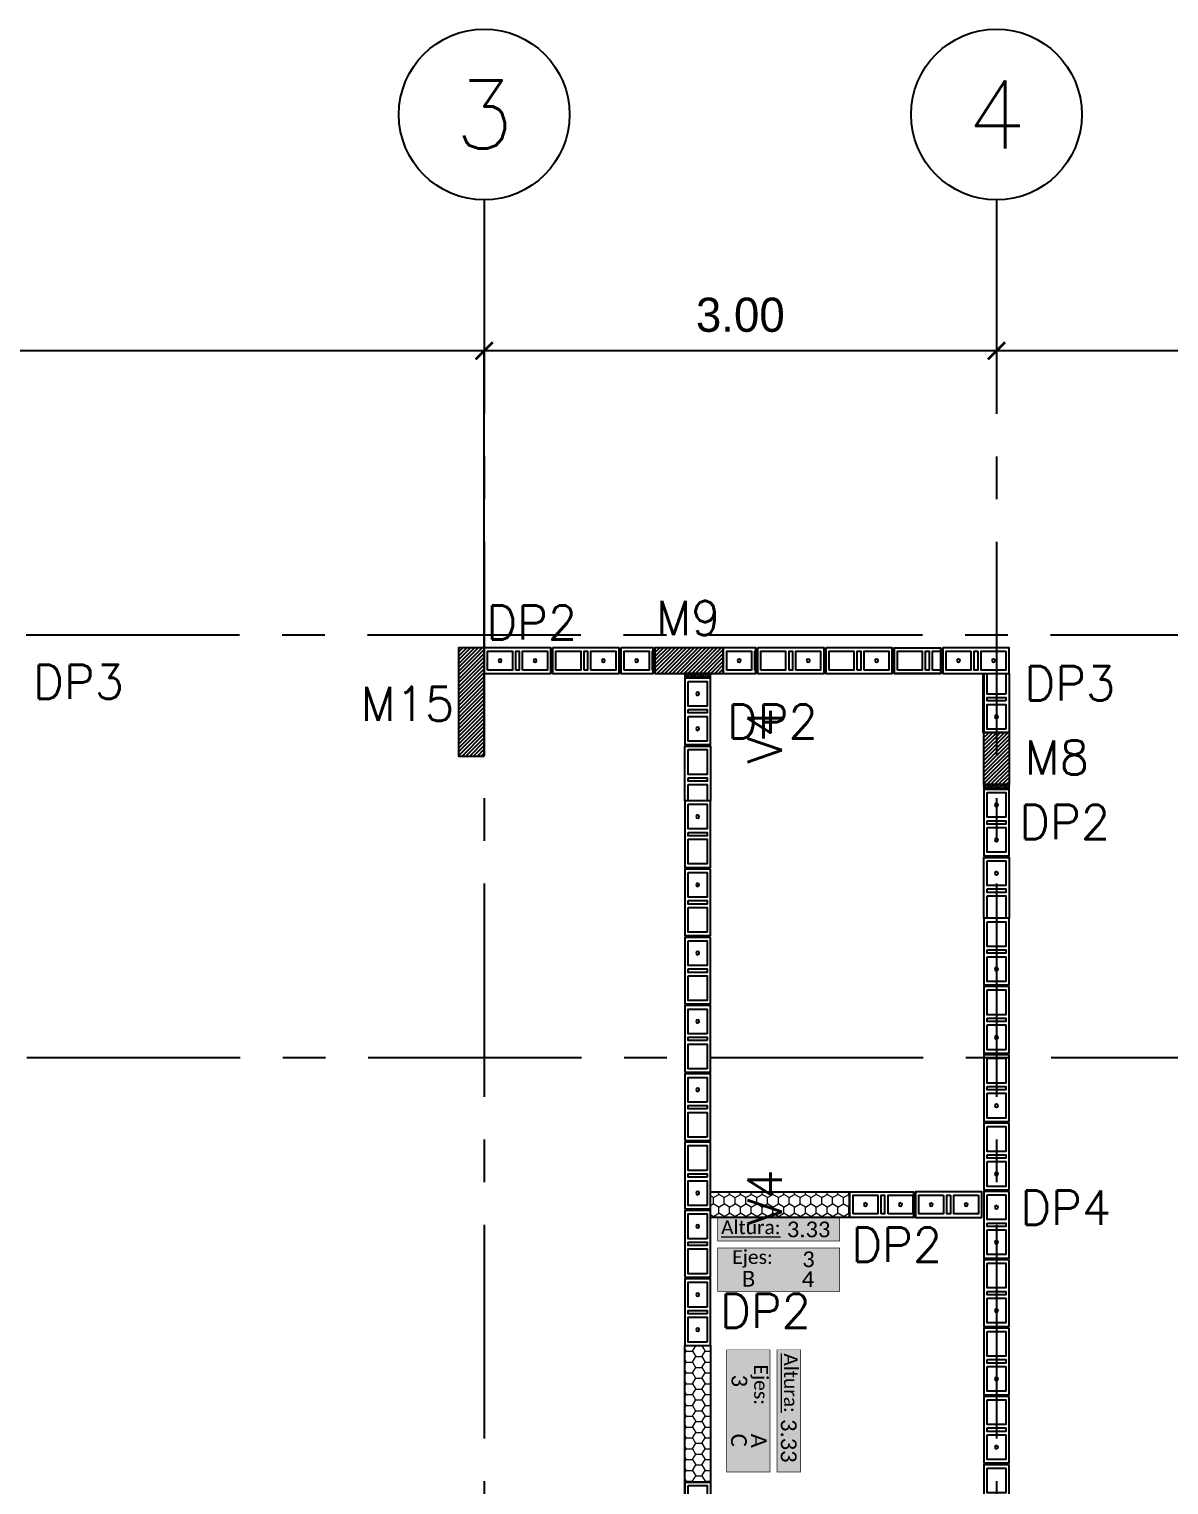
# Model space of a CAD drawing. Header units: metres. Extents: x -32.5 to 8.2, y -20.5 to 12.4.
# Drawn here: x -14.05 to -7.38, y 3.87 to 12.39 of the extents above; entities that cross this region are included whole.
import ezdxf
from ezdxf.enums import TextEntityAlignment as Align
from ezdxf.xclip import XClip

# ---------------------------------------------------------------- set-up
doc = ezdxf.new("R2010")
doc.units = ezdxf.units.M
doc.header["$XCLIPFRAME"] = 2
doc.linetypes.add('CENTER', pattern=[2, 1.25, -0.25, 0.25, -0.25])
for name, color, linetype in [('BLOCK251', 1, 'Continuous'), ('BLOKS 008', 8, 'Continuous'), ('hatch', 8, 'Continuous'), ('l1', 1, 'Continuous'), ('MOCHETAS 004', 4, 'Continuous'), ('N2 MURO CONTENCIÓN DE 0.30cmX', 2, 'Continuous'), ('N2 Muro de 15cm - Vano puerta', 2, 'Continuous'), ('S-cotas 001', 1, 'Continuous'), ('S-eje 002', 2, 'Continuous'), ('S-ejes 008', 8, 'CENTER'), ('S-hatch 002', 2, 'Continuous'), ('S-text 003', 3, 'Continuous'), ('S-text 006', 6, 'Continuous')]:
    doc.layers.add(name, color=color, linetype=linetype)
doc.styles.add('carlos mini 02', font='calibri.ttf')
doc.styles.add('ROMANS', font='romans')
doc.styles.add('ROTULOS', font='GOTHIC.TTF')
doc.dimstyles.new('DIM_100_2', dxfattribs={"dimtxt": 0.2, "dimasz": 0.1, "dimexe": 0.1, "dimexo": 0.1, "dimgap": 0.15, "dimtad": 0, "dimzin": 0, "dimdsep": 46, "dimtxsty": 'ROTULOS', "dimblk": 'ARCHTICK', "dimcen": 0.1, "dimdle": 0.1, "dimclrd": 256, "dimclre": 256, "dimclrt": 1, "dimaunit": 1, "dimadec": 3, "dimazin": 0, "dimtfac": 1, "dimtix": 1, "dimtmove": 2, "dimatfit": 0, "dimldrblk": 'FLECHA', "dimfxl": 0.25, "dimtvp": 1, "dimtolj": 1, "dimtzin": 0, "dimlwd": -1, "dimlwe": -1, "dimarcsym": 0})
pattern_1 = [(30, (-0.703643, -7e-06), (0.02749634, 0.047625), [0.03175, -0.0635]), (150, (-0.703643, -7e-06), (-0.0549926, 4e-08), [0.03175, -0.0635]), (90, (-0.703643, -7e-06), (-0.02749627, 0.047625), [-0.0635, 0.03175])]

# ---------------------------------------------------------------- blocks, each defined once
blk = doc.blocks.new('*U52')
for points in [[(-0.075, 0.4), (0.075, 0.4), (0.075, 0.01), (-0.075, 0.01)], [(0.055, 0.38), (-0.055, 0.38), (-0.055, 0.235), (0.055, 0.235)], [(0.055, 0.215), (-0.055, 0.215), (-0.055, 0.195), (0.055, 0.195)], [(0.055, 0.175), (-0.055, 0.175), (-0.055, 0.03), (0.055, 0.03)]]:
    blk.add_lwpolyline(points, close=True)
at = {"color": 251}
blk.add_lwpolyline([(-0.075, 0), (0.075, 0)], dxfattribs=at)
at = {"color": 3}
for centre in [(0, 0.3075), (0, 0.1025)]:
    blk.add_circle(centre, 0.00953, dxfattribs=at)
blk = doc.blocks.new('*U53')
for points in [[(-0.075, 0.4), (0.075, 0.4), (0.075, 0.01), (-0.075, 0.01)], [(0.055, 0.38), (-0.055, 0.38), (-0.055, 0.235), (0.055, 0.235)], [(0.055, 0.215), (-0.055, 0.215), (-0.055, 0.195), (0.055, 0.195)], [(0.055, 0.175), (-0.055, 0.175), (-0.055, 0.03), (0.055, 0.03)]]:
    blk.add_lwpolyline(points, close=True)
at = {"color": 251}
blk.add_lwpolyline([(-0.075, 0), (0.075, 0)], dxfattribs=at)
at = {"color": 3}
blk.add_circle((0, 0.1025), 0.00953, dxfattribs=at)
blk = doc.blocks.new('*U54')
for points in [[(-0.075, 0.4), (0.075, 0.4), (0.075, 0.21), (-0.075, 0.21)], [(0.055, 0.38), (-0.055, 0.38), (-0.055, 0.235), (0.055, 0.235)]]:
    blk.add_lwpolyline(points, close=True)
at = {"color": 251}
blk.add_lwpolyline([(-0.075, 0.2), (0.075, 0.2)], dxfattribs=at)
blk.add_lwpolyline([(0.055, 0.21), (0.055, 0.215), (-0.055, 0.215), (-0.055, 0.21)])
at = {"color": 3}
blk.add_circle((0, 0.3075), 0.00953, dxfattribs=at)
blk = doc.blocks.new('*U55')
for points in [[(-0.075, 0.4), (0.075, 0.4), (0.075, 0.21), (-0.075, 0.21)], [(0.055, 0.38), (-0.055, 0.38), (-0.055, 0.235), (0.055, 0.235)]]:
    blk.add_lwpolyline(points, close=True)
at = {"color": 251}
blk.add_lwpolyline([(-0.075, 0.2), (0.075, 0.2)], dxfattribs=at)
blk.add_lwpolyline([(0.055, 0.21), (0.055, 0.215), (-0.055, 0.215), (-0.055, 0.21)])
at = {"color": 3}
blk.add_circle((0, 0.3075), 0.00953, dxfattribs=at)
blk = doc.blocks.new('*U56')
for points in [[(-0.075, 0.4), (0.075, 0.4), (0.075, 0.01), (-0.075, 0.01)], [(0.055, 0.38), (-0.055, 0.38), (-0.055, 0.235), (0.055, 0.235)], [(0.055, 0.215), (-0.055, 0.215), (-0.055, 0.195), (0.055, 0.195)], [(0.055, 0.175), (-0.055, 0.175), (-0.055, 0.03), (0.055, 0.03)]]:
    blk.add_lwpolyline(points, close=True)
at = {"color": 251}
blk.add_lwpolyline([(-0.075, 0), (0.075, 0)], dxfattribs=at)
at = {"color": 3}
blk.add_circle((0, 0.1025), 0.00953, dxfattribs=at)
blk = doc.blocks.new('*U57')
for points in [[(-0.075, 0.4), (0.075, 0.4), (0.075, 0.01), (-0.075, 0.01)], [(0.055, 0.38), (-0.055, 0.38), (-0.055, 0.235), (0.055, 0.235)], [(0.055, 0.215), (-0.055, 0.215), (-0.055, 0.195), (0.055, 0.195)], [(0.055, 0.175), (-0.055, 0.175), (-0.055, 0.03), (0.055, 0.03)]]:
    blk.add_lwpolyline(points, close=True)
at = {"color": 251}
blk.add_lwpolyline([(-0.075, 0), (0.075, 0)], dxfattribs=at)
at = {"color": 3}
blk.add_circle((0, 0.1025), 0.00953, dxfattribs=at)
blk = doc.blocks.new('*U29')
for points in [[(-0.075, 0.4), (0.075, 0.4), (0.075, 0.01), (-0.075, 0.01)], [(0.055, 0.38), (-0.055, 0.38), (-0.055, 0.235), (0.055, 0.235)], [(0.055, 0.215), (-0.055, 0.215), (-0.055, 0.195), (0.055, 0.195)], [(0.055, 0.175), (-0.055, 0.175), (-0.055, 0.03), (0.055, 0.03)]]:
    blk.add_lwpolyline(points, close=True)
at = {"color": 251}
blk.add_lwpolyline([(-0.075, 0), (0.075, 0)], dxfattribs=at)
at = {"color": 3}
for centre in [(0, 0.3075), (0, 0.1025)]:
    blk.add_circle(centre, 0.00953, dxfattribs=at)
blk = doc.blocks.new('*U51')
for points in [[(-0.075, 0.4), (0.075, 0.4), (0.075, 0.01), (-0.075, 0.01)], [(0.055, 0.38), (-0.055, 0.38), (-0.055, 0.235), (0.055, 0.235)], [(0.055, 0.215), (-0.055, 0.215), (-0.055, 0.195), (0.055, 0.195)], [(0.055, 0.175), (-0.055, 0.175), (-0.055, 0.03), (0.055, 0.03)]]:
    blk.add_lwpolyline(points, close=True)
blk = doc.blocks.new('*U237')
for points in [[(-0.075, 0.4), (0.075, 0.4), (0.075, 0.01), (-0.075, 0.01)], [(0.055, 0.38), (-0.055, 0.38), (-0.055, 0.235), (0.055, 0.235)], [(0.055, 0.215), (-0.055, 0.215), (-0.055, 0.195), (0.055, 0.195)], [(0.055, 0.175), (-0.055, 0.175), (-0.055, 0.03), (0.055, 0.03)]]:
    blk.add_lwpolyline(points, close=True)
at = {"color": 3}
blk.add_circle((0, 0.3075), 0.00953, dxfattribs=at)
blk = doc.blocks.new('*U268')
for points in [[(-0.075, 0.4), (0.075, 0.4), (0.075, 0.01), (-0.075, 0.01)], [(0.055, 0.38), (-0.055, 0.38), (-0.055, 0.235), (0.055, 0.235)], [(0.055, 0.215), (-0.055, 0.215), (-0.055, 0.195), (0.055, 0.195)], [(0.055, 0.175), (-0.055, 0.175), (-0.055, 0.03), (0.055, 0.03)]]:
    blk.add_lwpolyline(points, close=True)
at = {"color": 251}
blk.add_lwpolyline([(-0.075, 0), (0.075, 0)], dxfattribs=at)
at = {"color": 3}
for centre in [(0, 0.3075), (0, 0.1025)]:
    blk.add_circle(centre, 0.00953, dxfattribs=at)
blk = doc.blocks.new('*U269')
for points in [[(-0.075, 0.4), (0.075, 0.4), (0.075, 0.01), (-0.075, 0.01)], [(0.055, 0.38), (-0.055, 0.38), (-0.055, 0.235), (0.055, 0.235)], [(0.055, 0.215), (-0.055, 0.215), (-0.055, 0.195), (0.055, 0.195)], [(0.055, 0.175), (-0.055, 0.175), (-0.055, 0.03), (0.055, 0.03)]]:
    blk.add_lwpolyline(points, close=True)
at = {"color": 251}
blk.add_lwpolyline([(-0.075, 0), (0.075, 0)], dxfattribs=at)
at = {"color": 3}
blk.add_circle((0, 0.1025), 0.00953, dxfattribs=at)
blk = doc.blocks.new('*U270')
for points in [[(-0.075, 0.4), (0.075, 0.4), (0.075, 0.01), (-0.075, 0.01)], [(0.055, 0.38), (-0.055, 0.38), (-0.055, 0.235), (0.055, 0.235)], [(0.055, 0.215), (-0.055, 0.215), (-0.055, 0.195), (0.055, 0.195)], [(0.055, 0.175), (-0.055, 0.175), (-0.055, 0.03), (0.055, 0.03)]]:
    blk.add_lwpolyline(points, close=True)
at = {"color": 251}
blk.add_lwpolyline([(-0.075, 0), (0.075, 0)], dxfattribs=at)
at = {"color": 3}
blk.add_circle((0, 0.1025), 0.00953, dxfattribs=at)
blk = doc.blocks.new('*U244')
for points in [[(-0.075, 0.4), (0.075, 0.4), (0.075, 0.01), (-0.075, 0.01)], [(0.055, 0.38), (-0.055, 0.38), (-0.055, 0.235), (0.055, 0.235)], [(0.055, 0.215), (-0.055, 0.215), (-0.055, 0.195), (0.055, 0.195)], [(0.055, 0.175), (-0.055, 0.175), (-0.055, 0.03), (0.055, 0.03)]]:
    blk.add_lwpolyline(points, close=True)
at = {"color": 251}
blk.add_lwpolyline([(-0.075, 0), (0.075, 0)], dxfattribs=at)
at = {"color": 3}
blk.add_circle((0, 0.3075), 0.00953, dxfattribs=at)
blk = doc.blocks.new('*U245')
for points in [[(-0.075, 0.4), (0.075, 0.4), (0.075, 0.01), (-0.075, 0.01)], [(0.055, 0.38), (-0.055, 0.38), (-0.055, 0.235), (0.055, 0.235)], [(0.055, 0.215), (-0.055, 0.215), (-0.055, 0.195), (0.055, 0.195)], [(0.055, 0.175), (-0.055, 0.175), (-0.055, 0.03), (0.055, 0.03)]]:
    blk.add_lwpolyline(points, close=True)
at = {"color": 251}
blk.add_lwpolyline([(-0.075, 0), (0.075, 0)], dxfattribs=at)
at = {"color": 3}
blk.add_circle((0, 0.3075), 0.00953, dxfattribs=at)
blk = doc.blocks.new('*U246')
for points in [[(-0.075, 0.4), (0.075, 0.4), (0.075, 0.01), (-0.075, 0.01)], [(0.055, 0.38), (-0.055, 0.38), (-0.055, 0.235), (0.055, 0.235)], [(0.055, 0.215), (-0.055, 0.215), (-0.055, 0.195), (0.055, 0.195)], [(0.055, 0.175), (-0.055, 0.175), (-0.055, 0.03), (0.055, 0.03)]]:
    blk.add_lwpolyline(points, close=True)
at = {"color": 251}
blk.add_lwpolyline([(-0.075, 0), (0.075, 0)], dxfattribs=at)
at = {"color": 3}
blk.add_circle((0, 0.3075), 0.00953, dxfattribs=at)
blk = doc.blocks.new('*U247')
for points in [[(-0.075, 0.4), (0.075, 0.4), (0.075, 0.01), (-0.075, 0.01)], [(0.055, 0.38), (-0.055, 0.38), (-0.055, 0.235), (0.055, 0.235)], [(0.055, 0.215), (-0.055, 0.215), (-0.055, 0.195), (0.055, 0.195)], [(0.055, 0.175), (-0.055, 0.175), (-0.055, 0.03), (0.055, 0.03)]]:
    blk.add_lwpolyline(points, close=True)
at = {"color": 251}
blk.add_lwpolyline([(-0.075, 0), (0.075, 0)], dxfattribs=at)
at = {"color": 3}
for centre in [(0, 0.3075), (0, 0.1025)]:
    blk.add_circle(centre, 0.00953, dxfattribs=at)
blk = doc.blocks.new('*U248')
for points in [[(-0.075, 0.4), (0.075, 0.4), (0.075, 0.01), (-0.075, 0.01)], [(0.055, 0.38), (-0.055, 0.38), (-0.055, 0.235), (0.055, 0.235)], [(0.055, 0.215), (-0.055, 0.215), (-0.055, 0.195), (0.055, 0.195)], [(0.055, 0.175), (-0.055, 0.175), (-0.055, 0.03), (0.055, 0.03)]]:
    blk.add_lwpolyline(points, close=True)
blk = doc.blocks.new('*U263')
for points in [[(-0.075, 0.4), (0.075, 0.4), (0.075, 0.01), (-0.075, 0.01)], [(0.055, 0.38), (-0.055, 0.38), (-0.055, 0.235), (0.055, 0.235)], [(0.055, 0.215), (-0.055, 0.215), (-0.055, 0.195), (0.055, 0.195)], [(0.055, 0.175), (-0.055, 0.175), (-0.055, 0.03), (0.055, 0.03)]]:
    blk.add_lwpolyline(points, close=True)
at = {"color": 251}
blk.add_lwpolyline([(-0.075, 0), (0.075, 0)], dxfattribs=at)
at = {"color": 3}
blk.add_circle((0, 0.1025), 0.00953, dxfattribs=at)
blk = doc.blocks.new('*U264')
for points in [[(-0.075, 0.4), (0.075, 0.4), (0.075, 0.01), (-0.075, 0.01)], [(0.055, 0.38), (-0.055, 0.38), (-0.055, 0.235), (0.055, 0.235)], [(0.055, 0.215), (-0.055, 0.215), (-0.055, 0.195), (0.055, 0.195)], [(0.055, 0.175), (-0.055, 0.175), (-0.055, 0.03), (0.055, 0.03)]]:
    blk.add_lwpolyline(points, close=True)
at = {"color": 251}
blk.add_lwpolyline([(-0.075, 0), (0.075, 0)], dxfattribs=at)
at = {"color": 3}
blk.add_circle((0, 0.1025), 0.00953, dxfattribs=at)
blk = doc.blocks.new('*U265')
for points in [[(-0.075, 0.4), (0.075, 0.4), (0.075, 0.01), (-0.075, 0.01)], [(0.055, 0.38), (-0.055, 0.38), (-0.055, 0.235), (0.055, 0.235)], [(0.055, 0.215), (-0.055, 0.215), (-0.055, 0.195), (0.055, 0.195)], [(0.055, 0.175), (-0.055, 0.175), (-0.055, 0.03), (0.055, 0.03)]]:
    blk.add_lwpolyline(points, close=True)
at = {"color": 251}
blk.add_lwpolyline([(-0.075, 0), (0.075, 0)], dxfattribs=at)
at = {"color": 3}
blk.add_circle((0, 0.1025), 0.00953, dxfattribs=at)
blk = doc.blocks.new('*U266')
for points in [[(-0.075, 0.4), (0.075, 0.4), (0.075, 0.01), (-0.075, 0.01)], [(0.055, 0.38), (-0.055, 0.38), (-0.055, 0.235), (0.055, 0.235)], [(0.055, 0.215), (-0.055, 0.215), (-0.055, 0.195), (0.055, 0.195)], [(0.055, 0.175), (-0.055, 0.175), (-0.055, 0.03), (0.055, 0.03)]]:
    blk.add_lwpolyline(points, close=True)
at = {"color": 251}
blk.add_lwpolyline([(-0.075, 0), (0.075, 0)], dxfattribs=at)
at = {"color": 3}
blk.add_circle((0, 0.1025), 0.00953, dxfattribs=at)
blk = doc.blocks.new('*U267')
for points in [[(-0.075, 0.4), (0.075, 0.4), (0.075, 0.01), (-0.075, 0.01)], [(0.055, 0.38), (-0.055, 0.38), (-0.055, 0.235), (0.055, 0.235)], [(0.055, 0.215), (-0.055, 0.215), (-0.055, 0.195), (0.055, 0.195)], [(0.055, 0.175), (-0.055, 0.175), (-0.055, 0.03), (0.055, 0.03)]]:
    blk.add_lwpolyline(points, close=True)
at = {"color": 251}
blk.add_lwpolyline([(-0.075, 0), (0.075, 0)], dxfattribs=at)
at = {"color": 3}
blk.add_circle((0, 0.1025), 0.00953, dxfattribs=at)
blk = doc.blocks.new('*U272')
for points in [[(-0.075, 0.4), (0.075, 0.4), (0.075, 0.01), (-0.075, 0.01)], [(0.055, 0.38), (-0.055, 0.38), (-0.055, 0.235), (0.055, 0.235)], [(0.055, 0.215), (-0.055, 0.215), (-0.055, 0.195), (0.055, 0.195)], [(0.055, 0.175), (-0.055, 0.175), (-0.055, 0.03), (0.055, 0.03)]]:
    blk.add_lwpolyline(points, close=True)
at = {"color": 251}
blk.add_lwpolyline([(-0.075, 0), (0.075, 0)], dxfattribs=at)
at = {"color": 3}
for centre in [(0, 0.3075), (0, 0.1025)]:
    blk.add_circle(centre, 0.00953, dxfattribs=at)
blk = doc.blocks.new('*U273')
for points in [[(-0.075, 0.4), (0.075, 0.4), (0.075, 0.01), (-0.075, 0.01)], [(0.055, 0.38), (-0.055, 0.38), (-0.055, 0.235), (0.055, 0.235)], [(0.055, 0.215), (-0.055, 0.215), (-0.055, 0.195), (0.055, 0.195)], [(0.055, 0.175), (-0.055, 0.175), (-0.055, 0.03), (0.055, 0.03)]]:
    blk.add_lwpolyline(points, close=True)
at = {"color": 251}
blk.add_lwpolyline([(-0.075, 0), (0.075, 0)], dxfattribs=at)
at = {"color": 3}
for centre in [(0, 0.3075), (0, 0.1025)]:
    blk.add_circle(centre, 0.00953, dxfattribs=at)
blk = doc.blocks.new('*U274')
for points in [[(-0.075, 0.4), (0.075, 0.4), (0.075, 0.01), (-0.075, 0.01)], [(0.055, 0.38), (-0.055, 0.38), (-0.055, 0.235), (0.055, 0.235)], [(0.055, 0.215), (-0.055, 0.215), (-0.055, 0.195), (0.055, 0.195)], [(0.055, 0.175), (-0.055, 0.175), (-0.055, 0.03), (0.055, 0.03)]]:
    blk.add_lwpolyline(points, close=True)
at = {"color": 251}
blk.add_lwpolyline([(-0.075, 0), (0.075, 0)], dxfattribs=at)
at = {"color": 3}
for centre in [(0, 0.3075), (0, 0.1025)]:
    blk.add_circle(centre, 0.00953, dxfattribs=at)
blk = doc.blocks.new('*U275')
for points in [[(-0.075, 0.4), (0.075, 0.4), (0.075, 0.01), (-0.075, 0.01)], [(0.055, 0.38), (-0.055, 0.38), (-0.055, 0.235), (0.055, 0.235)], [(0.055, 0.215), (-0.055, 0.215), (-0.055, 0.195), (0.055, 0.195)], [(0.055, 0.175), (-0.055, 0.175), (-0.055, 0.03), (0.055, 0.03)]]:
    blk.add_lwpolyline(points, close=True)
at = {"color": 251}
blk.add_lwpolyline([(-0.075, 0), (0.075, 0)], dxfattribs=at)
at = {"color": 3}
blk.add_circle((0, 0.1025), 0.00953, dxfattribs=at)
blk = doc.blocks.new('*U276')
for points in [[(-0.075, 0.4), (0.075, 0.4), (0.075, 0.01), (-0.075, 0.01)], [(0.055, 0.38), (-0.055, 0.38), (-0.055, 0.235), (0.055, 0.235)], [(0.055, 0.215), (-0.055, 0.215), (-0.055, 0.195), (0.055, 0.195)], [(0.055, 0.175), (-0.055, 0.175), (-0.055, 0.03), (0.055, 0.03)]]:
    blk.add_lwpolyline(points, close=True)
at = {"color": 251}
blk.add_lwpolyline([(-0.075, 0), (0.075, 0)], dxfattribs=at)
at = {"color": 3}
blk.add_circle((0, 0.3075), 0.00953, dxfattribs=at)
blk = doc.blocks.new('*U277')
for points in [[(-0.075, 0.4), (0.075, 0.4), (0.075, 0.01), (-0.075, 0.01)], [(0.055, 0.38), (-0.055, 0.38), (-0.055, 0.235), (0.055, 0.235)], [(0.055, 0.215), (-0.055, 0.215), (-0.055, 0.195), (0.055, 0.195)], [(0.055, 0.175), (-0.055, 0.175), (-0.055, 0.03), (0.055, 0.03)]]:
    blk.add_lwpolyline(points, close=True)
at = {"color": 251}
blk.add_lwpolyline([(-0.075, 0), (0.075, 0)], dxfattribs=at)
at = {"color": 3}
blk.add_circle((0, 0.1025), 0.00953, dxfattribs=at)
blk = doc.blocks.new('*U278')
for points in [[(-0.075, 0.4), (0.075, 0.4), (0.075, 0.01), (-0.075, 0.01)], [(0.055, 0.38), (-0.055, 0.38), (-0.055, 0.235), (0.055, 0.235)], [(0.055, 0.215), (-0.055, 0.215), (-0.055, 0.195), (0.055, 0.195)], [(0.055, 0.175), (-0.055, 0.175), (-0.055, 0.03), (0.055, 0.03)]]:
    blk.add_lwpolyline(points, close=True)
at = {"color": 251}
blk.add_lwpolyline([(-0.075, 0), (0.075, 0)], dxfattribs=at)
at = {"color": 3}
blk.add_circle((0, 0.1025), 0.00953, dxfattribs=at)
blk = doc.blocks.new('*U271')
for points in [[(-0.075, 0.4), (0.075, 0.4), (0.075, 0.01), (-0.075, 0.01)], [(0.055, 0.38), (-0.055, 0.38), (-0.055, 0.235), (0.055, 0.235)], [(0.055, 0.215), (-0.055, 0.215), (-0.055, 0.195), (0.055, 0.195)], [(0.055, 0.175), (-0.055, 0.175), (-0.055, 0.03), (0.055, 0.03)]]:
    blk.add_lwpolyline(points, close=True)
at = {"color": 3}
blk.add_circle((0, 0.3075), 0.00953, dxfattribs=at)
blk = doc.blocks.new('*U309')
for points in [[(-0.075, 0.4), (0.075, 0.4), (0.075, 0.01), (-0.075, 0.01)], [(0.055, 0.38), (-0.055, 0.38), (-0.055, 0.235), (0.055, 0.235)], [(0.055, 0.215), (-0.055, 0.215), (-0.055, 0.195), (0.055, 0.195)], [(0.055, 0.175), (-0.055, 0.175), (-0.055, 0.03), (0.055, 0.03)]]:
    blk.add_lwpolyline(points, close=True)
at = {"color": 3}
blk.add_circle((0, 0.3075), 0.00953, dxfattribs=at)
blk = doc.blocks.new('*U311')
for points in [[(-0.075, 0.4), (0.075, 0.4), (0.075, 0.01), (-0.075, 0.01)], [(0.055, 0.38), (-0.055, 0.38), (-0.055, 0.235), (0.055, 0.235)], [(0.055, 0.215), (-0.055, 0.215), (-0.055, 0.195), (0.055, 0.195)], [(0.055, 0.175), (-0.055, 0.175), (-0.055, 0.03), (0.055, 0.03)]]:
    blk.add_lwpolyline(points, close=True)
at = {"color": 251}
blk.add_lwpolyline([(-0.075, 0), (0.075, 0)], dxfattribs=at)
at = {"color": 3}
blk.add_circle((0, 0.1025), 0.00953, dxfattribs=at)
blk = doc.blocks.new('_ArchTick')
at = {"color": 0, "linetype": 'ByBlock', "lineweight": -2, "const_width": 0.15}
blk.add_lwpolyline([(-0.5, -0.5), (0.5, 0.5)], dxfattribs=at)
blk = doc.blocks.new('*D337')
at = {"layer": 'Defpoints', "color": 0, "transparency": 16777216}
for p in [(-19.1323, 10.5102), (-11.386, 10.5102), (-19.1323, 8.895)]:
    blk.add_point(p, dxfattribs=at)
at = {"layer": 'l1', "transparency": 16777216}
for p, q in [((-19.1323, 8.995), (-19.1323, 10.6102)), ((-11.386, 10.6102), (-11.386, 10.6102)), ((-11.286, 10.5102), (-19.2323, 10.5102))]:
    blk.add_line(p, q, dxfattribs=at)
at = {"layer": 'l1', "linetype": 'ByBlock', "transparency": 16777216, "xscale": 0.1, "yscale": 0.1, "zscale": 0.1, "rotation": 180}
blk.add_blockref('_ArchTick', (-19.1323, 10.5102), dxfattribs=at)
at = {"layer": 'l1', "linetype": 'ByBlock', "transparency": 16777216, "xscale": 0.1, "yscale": 0.1, "zscale": 0.1}
blk.add_blockref('_ArchTick', (-11.386, 10.5102), dxfattribs=at)
at = {"layer": 'l1', "color": 1, "transparency": 16777216, "insert": (-15.2592, 10.7152), "char_height": 0.2, "attachment_point": 5, "style": 'ROTULOS'}
blk.add_mtext('\\A1;7.75', dxfattribs=at)
blk = doc.blocks.new('FLECHA')
h = blk.add_hatch(color=256)
edge = h.paths.add_edge_path()
edge.add_line((-0.76, -0.716), (-0.346, 0))
edge.add_line((-0.346, 0), (-0.76, 0.716))
edge.add_arc((-0.63, 0.791), 0.15, 30, 210, ccw=False)
edge.add_line((-0.5, 0.866), (0, 0))
edge.add_line((0, 0), (-0.5, -0.866))
edge.add_arc((-0.63, -0.791), 0.15, 150, 330, ccw=False)
blk.add_line((-0.346, 0), (-1.83, 0))
blk.add_lwpolyline([(-0.76, -0.716), (-0.346, 0), (-0.76, 0.716, -1), (-0.5, 0.866), (0, 0), (-0.5, -0.866, -1)], format="xyb", close=True)
blk = doc.blocks.new('*D493')
at = {"layer": 'Defpoints', "color": 0, "transparency": 16777216}
for p in [(-8.3862, 10.5095), (-8.3862, 10.5095), (-2.5862, 10.5095)]:
    blk.add_point(p, dxfattribs=at)
at = {"layer": 'S-cotas 001', "transparency": 16777216}
blk.add_line((-2.4862, 10.5095), (-8.4862, 10.5095), dxfattribs=at)
at = {"layer": 'S-cotas 001', "transparency": 16777216, "xscale": 0.1, "yscale": 0.1, "zscale": 0.1, "rotation": 180}
blk.add_blockref('_ArchTick', (-8.3862, 10.5095), dxfattribs=at)
at = {"layer": 'S-cotas 001', "transparency": 16777216, "xscale": 0.1, "yscale": 0.1, "zscale": 0.1}
blk.add_blockref('_ArchTick', (-2.5862, 10.5095), dxfattribs=at)
at = {"layer": 'S-cotas 001', "color": 1, "transparency": 16777216, "insert": (-5.4862, 10.7195), "char_height": 0.2, "attachment_point": 5, "style": 'ROTULOS'}
blk.add_mtext('\\A1;5.80', dxfattribs=at)
blk = doc.blocks.new('*D494')
at = {"layer": 'Defpoints', "color": 0, "transparency": 16777216}
for p in [(-11.3862, 10.5095), (-11.3862, 10.5095), (-8.3862, 10.5095)]:
    blk.add_point(p, dxfattribs=at)
at = {"layer": 'S-cotas 001', "transparency": 16777216}
blk.add_line((-8.2862, 10.5095), (-11.4862, 10.5095), dxfattribs=at)
at = {"layer": 'S-cotas 001', "transparency": 16777216, "xscale": 0.1, "yscale": 0.1, "zscale": 0.1, "rotation": 180}
blk.add_blockref('_ArchTick', (-11.3862, 10.5095), dxfattribs=at)
at = {"layer": 'S-cotas 001', "transparency": 16777216, "xscale": 0.1, "yscale": 0.1, "zscale": 0.1}
blk.add_blockref('_ArchTick', (-8.3862, 10.5095), dxfattribs=at)
at = {"layer": 'S-cotas 001', "color": 1, "transparency": 16777216, "insert": (-9.8862, 10.7195), "char_height": 0.2, "attachment_point": 5, "style": 'ROTULOS'}
blk.add_mtext('\\A1;3.00', dxfattribs=at)
blk = doc.blocks.new('*U992')
at = {"linetype": 'Continuous', "lineweight": 0}
h = blk.add_hatch(dxfattribs=at)
h.set_pattern_fill('HONEY', color=256, scale=0.01, angle=29.99996, style=0)
h.set_pattern_definition(pattern_1)
h.paths.add_polyline_path([(0.7063, 0.065), (0, 0.065), (0, -0.065), (0.7063, -0.065)])
at = {"ltscale": 0.02}
h = blk.add_hatch(color=251, dxfattribs=at)
h.dxf.hatch_style = 1
h.paths.add_polyline_path([(0.0359, -0.065), (0.6559, -0.065), (0.6559, -0.185), (0.0359, -0.185)])
h = blk.add_hatch(color=251, dxfattribs=at)
h.dxf.hatch_style = 1
h.paths.add_polyline_path([(0.0359, -0.2207), (0.6559, -0.2207), (0.6559, -0.4407), (0.0359, -0.4407)])
blk.add_lwpolyline([(0, -0.065), (0, 0.065), (0.7063, 0.065), (0.7063, -0.065)], close=True)
at = {"color": 18, "linetype": 'Continuous', "lineweight": -3, "true_color": 0x000000, "const_width": 0.003}
for points in [[(0.0359, -0.065), (0.6559, -0.065), (0.6559, -0.185), (0.0359, -0.185)], [(0.0359, -0.2207), (0.6559, -0.2207), (0.6559, -0.4407), (0.0359, -0.4407)]]:
    blk.add_lwpolyline(points, close=True, dxfattribs=at)
at = {"color": 7, "linetype": 'Continuous', "lineweight": 0, "ltscale": 0.02, "char_height": 0.07, "width": 0.534118, "attachment_point": 1, "style": 'carlos mini 02'}
for s, insert in [('{\\LAltura:}', (0.054, -0.0801)), ('Ejes:', (0.1106, -0.2315))]:
    blk.add_mtext(s, dxfattribs=dict(at, insert=insert))
at = {"linetype": 'Continuous', "lineweight": 0, "style": 'carlos mini 02'}
blk.add_attdef('AL.TU', text='', height=0.08, dxfattribs=at).set_placement((0.4981, -0.166), align=Align.CENTER)
for tag, p in [('EP2', (0.4975, -0.2778)), ('EP1', (0.1934, -0.3764)), ('EP3', (0.4949, -0.3789))]:
    blk.add_attdef(tag, text='', height=0.08, dxfattribs=at).set_placement(p, align=Align.MIDDLE_CENTER)
blk = doc.blocks.new('*U905')
at = {"ltscale": 0.02}
h = blk.add_hatch(color=251, dxfattribs=at)
h.dxf.hatch_style = 1
h.paths.add_polyline_path([(0.0221, 0.5232), (0.6421, 0.5232), (0.6421, 0.4032), (0.0221, 0.4032)])
h = blk.add_hatch(color=251, dxfattribs=at)
h.dxf.hatch_style = 1
h.paths.add_polyline_path([(0.0221, 0.3676), (0.6421, 0.3676), (0.6421, 0.1476), (0.0221, 0.1476)])
at = {"linetype": 'Continuous', "lineweight": 0}
h = blk.add_hatch(dxfattribs=at)
h.set_pattern_fill('HONEY', color=256, scale=0.01, angle=29.99996, style=0)
h.set_pattern_definition(pattern_1)
h.paths.add_polyline_path([(0.6933, -0.065), (0.6933, 0.065), (0, 0.065), (0, -0.065)])
at = {"color": 18, "linetype": 'Continuous', "lineweight": -3, "true_color": 0x000000, "const_width": 0.003}
for points in [[(0.0221, 0.5232), (0.6421, 0.5232), (0.6421, 0.4032), (0.0221, 0.4032)], [(0.0221, 0.3676), (0.6421, 0.3676), (0.6421, 0.1476), (0.0221, 0.1476)]]:
    blk.add_lwpolyline(points, close=True, dxfattribs=at)
blk.add_lwpolyline([(0, -0.065), (0, 0.065), (0.6933, 0.065), (0.6933, -0.065)], close=True)
at = {"color": 7, "linetype": 'Continuous', "lineweight": 0, "ltscale": 0.02, "char_height": 0.07, "width": 0.534118, "attachment_point": 1, "style": 'carlos mini 02'}
for s, insert in [('{\\LAltura:}', (0.0403, 0.5082)), ('Ejes:', (0.0969, 0.3567))]:
    blk.add_mtext(s, dxfattribs=dict(at, insert=insert))
at = {"linetype": 'Continuous', "lineweight": 0, "style": 'carlos mini 02'}
blk.add_attdef('AL.TU', text='', height=0.08, dxfattribs=at).set_placement((0.4843, 0.4222), align=Align.CENTER)
for tag, p in [('EP2', (0.4837, 0.3104)), ('EP1', (0.1797, 0.2118)), ('EP3', (0.4811, 0.2093))]:
    blk.add_attdef(tag, text='', height=0.08, dxfattribs=at).set_placement(p, align=Align.MIDDLE_CENTER)

msp = doc.modelspace()

# ---------------------------------------------------------------- hatches: boundary and pattern name
at = {"layer": 'hatch'}
h = msp.add_hatch(dxfattribs=at)
h.set_pattern_fill('HONEY', color=256, scale=0.0025, angle=283.92111)
h.set_pattern_definition([(283.92111344, (-3991.545791, 2295.746303), (0.00953664439, -0.009902733568), [0.0079375, -0.015875]), (43.92111344, (-3991.545791, 2295.746303), (0.003807696642, 0.013210343092), [0.0079375, -0.015875]), (343.92111344, (-3991.545791, 2295.746303), (0.013344341032, 0.003307609524), [-0.015875, 0.0079375])])
h.paths.add_polyline_path([(-10.061, 8.6201), (-10.211, 8.6201), (-10.211, 8.5939), (-10.061, 8.5939)])
h = msp.add_hatch(dxfattribs=at)
h.set_pattern_fill('HONEY', color=256, scale=0.0025, angle=283.92111)
h.set_pattern_definition([(283.92111344, (-3989.79579, 2295.095112), (0.00953664439, -0.009902733568), [0.0079375, -0.015875]), (43.92111344, (-3989.79579, 2295.095112), (0.003807696642, 0.013210343092), [0.0079375, -0.015875]), (343.92111344, (-3989.79579, 2295.095112), (0.013344341032, 0.003307609524), [-0.015875, 0.0079375])])
h.paths.add_polyline_path([(-8.311, 7.9689), (-8.461, 7.9689), (-8.461, 7.9428), (-8.311, 7.9428)])
at = {"layer": 'S-hatch 002'}
h = msp.add_hatch(dxfattribs=at)
h.set_pattern_fill('ANSI31', color=256, scale=0.005)
h.set_pattern_definition([(45, (-0.075, 0), (-0.01122532, 0.01122532), [])])
h.paths.add_polyline_path([(-11.461, 8.1364), (-11.386, 8.1364), (-11.386, 8.5364), (-11.461, 8.5364)])
h.paths.add_polyline_path([(-11.461, 8.5364), (-11.536, 8.5364), (-11.536, 8.1364), (-11.461, 8.1364)])
h.paths.add_polyline_path([(-11.461, 8.7701), (-11.536, 8.7701), (-11.536, 8.5364), (-11.461, 8.5364)])
h.paths.add_polyline_path([(-11.461, 8.5364), (-11.386, 8.5364), (-11.386, 8.7701), (-11.461, 8.7701)])
h = msp.add_hatch(dxfattribs=at)
h.set_pattern_fill('ANSI31', color=256, scale=0.005)
h.paths.add_polyline_path([(-8.3861, 8.2739), (-8.4611, 8.2739), (-8.4611, 7.9689), (-8.3861, 7.9689)])
h.paths.add_polyline_path([(-8.3861, 7.9689), (-8.3111, 7.9689), (-8.3111, 8.2739), (-8.3861, 8.2739)])
h.paths.add_polyline_path([(-10.386, 8.7701), (-10.386, 8.6201), (-10.211, 8.6201), (-10.061, 8.6201), (-9.986, 8.6201), (-9.986, 8.7701)])

# ---------------------------------------------------------------- linework, layer by layer
at = {"layer": 'hatch'}
for points in [[(-10.061, 8.6201), (-10.211, 8.6201), (-10.211, 8.5939), (-10.061, 8.5939)], [(-8.311, 7.9689), (-8.461, 7.9689), (-8.461, 7.9428), (-8.311, 7.9428)]]:
    msp.add_lwpolyline(points, close=True, dxfattribs=at)
at = {"layer": 'MOCHETAS 004'}
for points in [[(-11.386, 8.1364), (-11.386, 8.7702), (-11.536, 8.7701), (-11.536, 8.1364), (-11.386, 8.1364)], [(-9.986, 8.6201), (-9.986, 8.7701), (-10.386, 8.7701), (-10.386, 8.6201), (-9.986, 8.6201)], [(-8.311, 8.2739), (-8.311, 7.9689), (-8.461, 7.9689), (-8.461, 8.2739), (-8.311, 8.2739)]]:
    msp.add_lwpolyline(points, dxfattribs=at)
at = {"layer": 'N2 MURO CONTENCIÓN DE 0.30cmX'}
msp.add_line((-11.386, 8.6202), (-11.386, 10.5102), dxfattribs=at)
at = {"layer": 'S-eje 002'}
for centre in [(-11.3862, 11.8937), (-8.3862, 11.8937)]:
    msp.add_circle(centre, 0.5, dxfattribs=at)
at = {"layer": 'S-ejes 008'}
for p, q in [((-11.3862, 11.39), (-11.3862, -5.1738)), ((-8.3862, 11.39), (-8.3862, -3.5653)), ((7.1805, 8.8444), (-17.5875, 8.8444)), ((7.1842, 6.3695), (-17.0113, 6.3695))]:
    msp.add_line(p, q, dxfattribs=at)

# ---------------------------------------------------------------- block references
at = {"layer": 'BLOCK251', "xscale": -1}
for name, p, rotation in [('*U52', (-10.986, 8.6952), 89.99999999999984), ('*U53', (-10.586, 8.6952), 89.99999999999984), ('*U54', (-10.186, 8.6952), 89.99999999999982), ('*U55', (-9.586, 8.6951), 89.9999999999998), ('*U56', (-9.386, 8.6952), 89.99999999999982), ('*U57', (-8.986, 8.6952), 89.99999999999982), ('*U29', (-8.711, 8.6951), 269.9999999999998)]:
    msp.add_blockref(name, p, dxfattribs=dict(at, rotation=rotation))
at = {"layer": 'BLOCK251'}
ref = msp.add_blockref('*U51', (-8.586, 8.6952), dxfattribs=dict(at, xscale=-1, rotation=89.99999999999973))
XClip(ref).set_block_clipping_path([(-0.0749621763, 0.1250000201), (0.0750000001, 0.4)])
ref = msp.add_blockref('*U309', (-8.386, 8.6739), dxfattribs=dict(at, xscale=-1, rotation=179.9999999999998))
XClip(ref).set_block_clipping_path([(-0.0772201233, 0.053803812), (0.074999999, 0.4)])
at = {"layer": 'BLOKS 008', "xscale": -1}
for name, p in [('*U247', (-10.136, 8.1939)), ('*U247', (-8.386, 7.5428)), ('*U246', (-10.136, 7.4746)), ('*U245', (-10.136, 7.0746)), ('*U311', (-8.386, 6.7863)), ('*U244', (-10.136, 6.6746)), ('*U267', (-8.386, 6.3863)), ('*U270', (-8.386, 5.9863)), ('*U269', (-8.386, 5.5863)), ('*U268', (-8.386, 5.1863)), ('*U266', (-8.386, 4.7863)), ('*U265', (-8.386, 4.3863)), ('*U264', (-8.386, 3.9863)), ('*U263', (-8.386, 3.5863))]:
    msp.add_blockref(name, p, dxfattribs=at)
at = {"layer": 'BLOKS 008'}
ref = msp.add_blockref('*U248', (-10.136, 7.7939), dxfattribs=dict(at, xscale=-1))
XClip(ref).set_block_clipping_path([(-0.0749990037, 0.0806846278), (0.0749999999, 0.4)])
ref = msp.add_blockref('*U271', (-8.386, 7.1428), dxfattribs=dict(at, xscale=-1))
XClip(ref).set_block_clipping_path([(-0.0749999998, 0.0435024351), (0.0749999999, 0.4)])
at = {"layer": 'BLOKS 008', "xscale": -1}
for name, p, rotation in [('*U278', (-10.136, 6.6846), 179.9999999999998), ('*U277', (-10.136, 6.2846), 179.9999999999998), ('*U276', (-10.136, 5.8846), 179.9999999999998), ('*U272', (-8.871, 5.5096), 269.9999999999998), ('*U275', (-10.136, 5.4846), 179.9999999999998), ('*U274', (-10.136, 5.0846), 179.9999999999998)]:
    msp.add_blockref(name, p, dxfattribs=dict(at, rotation=rotation))
at = {"layer": 'BLOKS 008'}
ref = msp.add_blockref('*U273', (-8.846, 5.5096), dxfattribs=dict(at, xscale=-1, rotation=89.9999999999943))
XClip(ref).set_block_clipping_path([(-0.0749999998, 0.025), (0.0749999999, 0.4)])
ref = msp.add_blockref('*U237', (-10.136, 3.4846), dxfattribs=dict(at, xscale=-1, rotation=359.9999999999997))
XClip(ref).set_block_clipping_path([(-0.0749999999, 0.1116266353), (0.0750000001, 0.4)])
at = {"layer": 'N2 Muro de 15cm - Vano puerta', "xscale": 1.153846153850459, "yscale": 1.153846153850459, "zscale": 1.153846153850459}
for name, p, rotation, values in [('*U992', (-10.061, 5.5096), 4.336753533296449e-05, {'AL.TU': '3.33', 'EP1': 'B', 'EP2': '3', 'EP3': '4'}), ('*U905', (-10.136, 4.6846), 270.0000433675353, {'AL.TU': '3.33', 'EP1': '3', 'EP2': 'A', 'EP3': 'C'})]:
    msp.add_blockref(name, p, dxfattribs=dict(at, rotation=rotation)).add_auto_attribs(values)

# ---------------------------------------------------------------- texts
at = {"style": 'ROMANS'}
for p in [(-9.6433, 8.0928), (-9.6433, 5.3891)]:
    msp.add_text('V4', height=0.2, rotation=90, dxfattribs=at).set_placement(p)
at = {"layer": 'S-text 003', "style": 'ROMANS'}
for s, p in [('M9', (-10.0025, 8.8448)), ('DP2', (-10.8422, 8.8187)), ('DP3', (-13.4967, 8.471)), ('DP3', (-7.6907, 8.4618)), ('M15', (-11.562, 8.3418)), ('DP2', (-9.4329, 8.239)), ('M8', (-7.8445, 8.0282)), ('DP2', (-7.7208, 7.6501)), ('DP4', (-7.7146, 5.3917)), ('DP2', (-8.7046, 5.1745)), ('DP2', (-9.473, 4.7874))]:
    msp.add_text(s, height=0.2, dxfattribs=at).set_placement(p, align=Align.RIGHT)
at = {"layer": 'S-text 006', "style": 'ROMANS'}
for s, p in [('3', (-11.3862, 11.8937)), ('4', (-8.3862, 11.8937))]:
    msp.add_text(s, height=0.4, dxfattribs=at).set_placement(p, align=Align.MIDDLE)

# ---------------------------------------------------------------- dimensions: what is measured, and where the dimension line sits
at = {"layer": 'l1'}
dim = msp.add_linear_dim(base=(-19.1323, 10.5102), p1=(-11.386, 10.5102), p2=(-19.1323, 8.895), dimstyle='DIM_100_2', dxfattribs=at)
dim.commit()
dim.dimension.update_dxf_attribs({"geometry": '*D337', "text_midpoint": (-15.2592, 10.7152)})
at = {"layer": 'S-cotas 001'}
for base, p1, p2, picture, middle in [((-11.3862, 10.5095), (-8.3862, 10.5095), (-11.3862, 10.5095), '*D494', (-9.8862, 10.7195)), ((-8.3862, 10.5095), (-2.5862, 10.5095), (-8.3862, 10.5095), '*D493', (-5.4862, 10.7195))]:
    dim = msp.add_linear_dim(base=base, p1=p1, p2=p2, dimstyle='DIM_100_2', dxfattribs=at)
    dim.commit()
    dim.dimension.update_dxf_attribs({"geometry": picture, "text_midpoint": middle})

doc.saveas('drawing.dxf')
